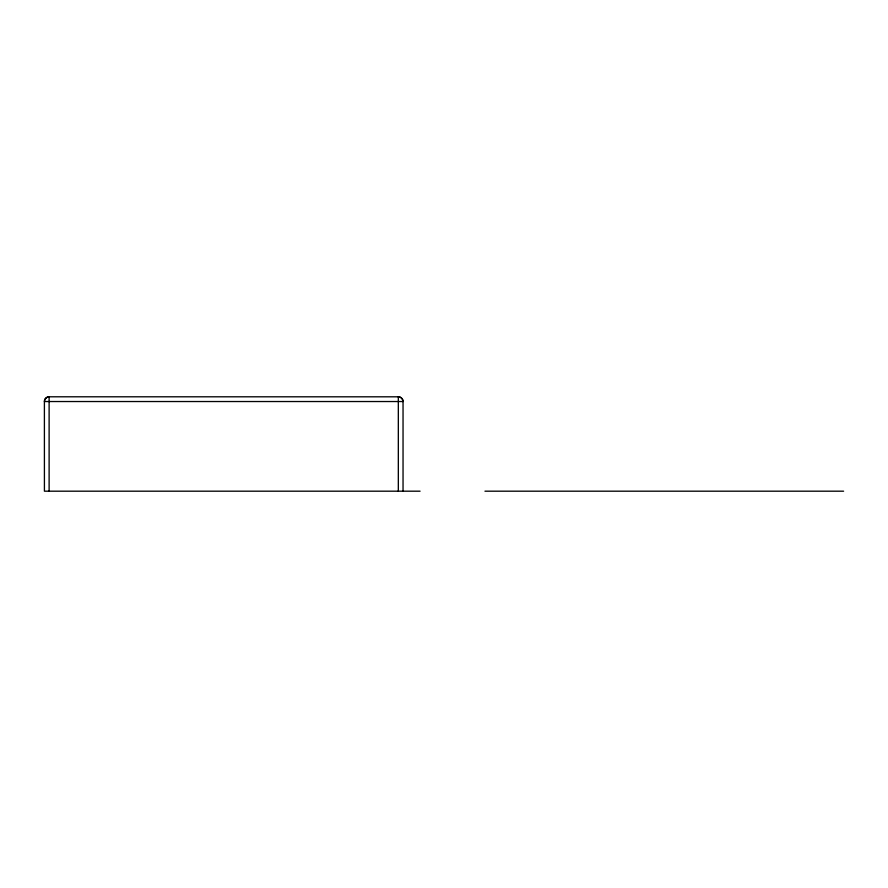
<?xml version="1.0" encoding="UTF-8"?>
<svg xmlns="http://www.w3.org/2000/svg" width="888" height="888" viewBox="0 0 888 888"><rect width="100%" height="100%" fill="white"/><g stroke="black" fill="none" stroke-linecap="round" stroke-linejoin="round"><path stroke-width="1.33" d="M420.08 491.186L44.422 491.186L44.4 401.531A4.729 4.662 0 0 1 49.118 396.792L398.324 396.814A4.718 4.718 0 0 1 403.041 401.531L403.041 491.186M484.959 491.186L843.6 491.186M398.324 491.186L398.324 396.825A4.729 4.662 0 0 1 403.008 401.531L44.411 401.531A4.718 4.718 0 0 1 49.118 396.814L49.118 491.186"/></g></svg>
